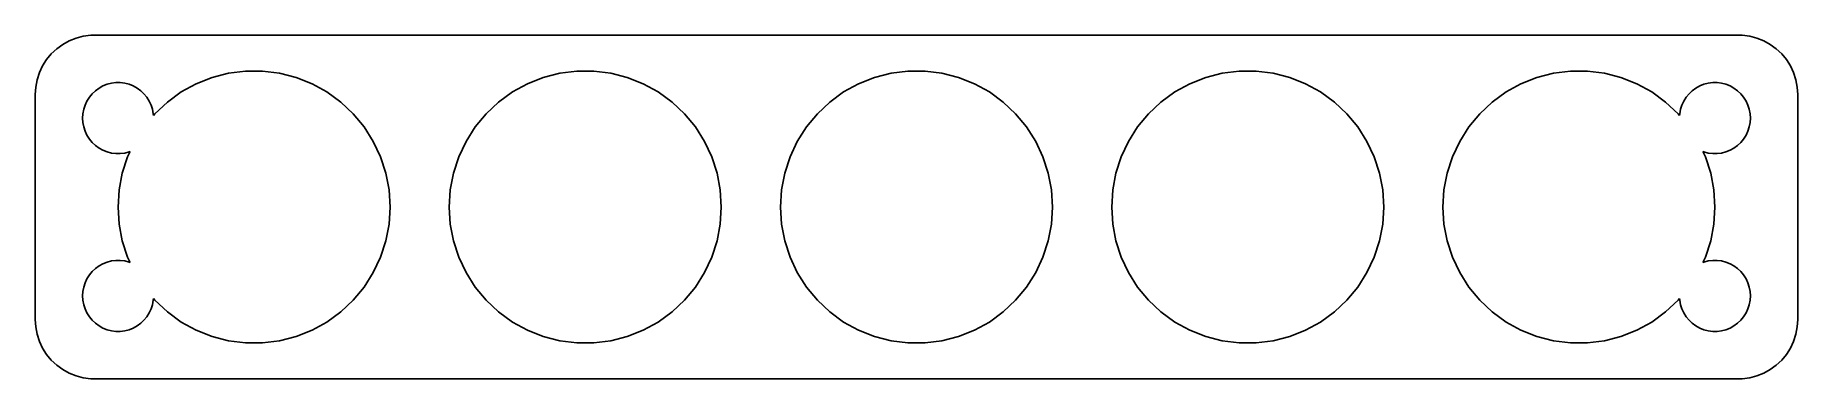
# Model space of a CAD drawing. Header units: metres. Extents: x -74 to 74, y -14 to 14.
import ezdxf

# ---------------------------------------------------------------- set-up
doc = ezdxf.new("R2010")
doc.units = ezdxf.units.M

msp = doc.modelspace()

# ---------------------------------------------------------------- linework, layer by layer
for p, q in [((-72.1791, 13.7216), (-72.6871, 13.3526)), ((-71.6289, 14.0241), (-72.1791, 13.7216)), ((-71.0451, 14.2553), (-71.6289, 14.0241)), ((-70.4369, 14.4114), (-71.0451, 14.2553)), ((-69.8139, 14.4901), (-70.4369, 14.4114)), ((69.8139, 14.4901), (-69.8139, 14.4901)), ((70.4369, 14.4114), (69.8139, 14.4901)), ((71.0451, 14.2553), (70.4369, 14.4114)), ((71.6289, 14.0241), (71.0451, 14.2553)), ((72.1791, 13.7216), (71.6289, 14.0241)), ((72.6871, 13.3526), (72.1791, 13.7216)), ((-73.5451, 12.4389), (-73.8815, 11.9088)), ((-73.1448, 12.9227), (-73.5451, 12.4389)), ((-72.6871, 13.3526), (-73.1448, 12.9227)), ((73.1448, 12.9227), (72.6871, 13.3526)), ((73.5451, 12.4389), (73.1448, 12.9227)), ((73.8815, 11.9088), (73.5451, 12.4389)), ((-74.3429, 10.7434), (-74.4606, 10.1267)), ((-74.1489, 11.3406), (-74.3429, 10.7434)), ((-73.8815, 11.9088), (-74.1489, 11.3406)), ((-68.427, 10.3532), (-68.0621, 10.4469)), ((-68.0621, 10.4469), (-67.6884, 10.4941)), ((-67.6884, 10.4941), (-67.3116, 10.4941)), ((-67.3116, 10.4941), (-66.9379, 10.4469)), ((-66.9379, 10.4469), (-66.573, 10.3532)), ((-60.8965, 10.4055), (-59.5537, 10.9371)), ((-59.5537, 10.9371), (-58.1549, 11.2963)), ((-58.1549, 11.2963), (-56.7221, 11.4773)), ((-56.7221, 11.4773), (-55.2779, 11.4773)), ((-55.2779, 11.4773), (-53.8451, 11.2963)), ((-53.8451, 11.2963), (-52.4463, 10.9371)), ((-52.4463, 10.9371), (-51.1035, 10.4055)), ((-32.8965, 10.4055), (-31.5537, 10.9371)), ((-31.5537, 10.9371), (-30.1549, 11.2963)), ((-30.1549, 11.2963), (-28.7221, 11.4773)), ((-28.7221, 11.4773), (-27.2779, 11.4773)), ((-27.2779, 11.4773), (-25.8451, 11.2963)), ((-25.8451, 11.2963), (-24.4463, 10.9371)), ((-24.4463, 10.9371), (-23.1035, 10.4055)), ((-4.89645, 10.4055), (-3.55368, 10.9371)), ((-3.55368, 10.9371), (-2.15488, 11.2963)), ((-2.15488, 11.2963), (-0.72208, 11.4773)), ((-0.72208, 11.4773), (0.72208, 11.4773)), ((0.72208, 11.4773), (2.15488, 11.2963)), ((2.15488, 11.2963), (3.55368, 10.9371)), ((3.55368, 10.9371), (4.89645, 10.4055)), ((23.1035, 10.4055), (24.4463, 10.9371)), ((24.4463, 10.9371), (25.8451, 11.2963)), ((25.8451, 11.2963), (27.2779, 11.4773)), ((27.2779, 11.4773), (28.7221, 11.4773)), ((28.7221, 11.4773), (30.1549, 11.2963)), ((30.1549, 11.2963), (31.5537, 10.9371)), ((31.5537, 10.9371), (32.8965, 10.4055)), ((51.1035, 10.4055), (52.4463, 10.9371)), ((52.4463, 10.9371), (53.8451, 11.2963)), ((53.8451, 11.2963), (55.2779, 11.4773)), ((55.2779, 11.4773), (56.7221, 11.4773)), ((56.7221, 11.4773), (58.1549, 11.2963)), ((58.1549, 11.2963), (59.5537, 10.9371)), ((59.5537, 10.9371), (60.8965, 10.4055)), ((66.573, 10.3532), (66.9379, 10.4469)), ((66.9379, 10.4469), (67.3116, 10.4941)), ((67.3116, 10.4941), (67.6884, 10.4941)), ((67.6884, 10.4941), (68.0621, 10.4469)), ((68.0621, 10.4469), (68.427, 10.3532)), ((74.1489, 11.3406), (73.8815, 11.9088)), ((74.3429, 10.7434), (74.1489, 11.3406)), ((74.4606, 10.1267), (74.3429, 10.7434)), ((-74.4606, 10.1267), (-74.5, 9.5)), ((-74.5, 9.5), (-74.5, -9.5)), ((-70.2893, 8.60437), (-70.1289, 8.94525)), ((-70.1289, 8.94525), (-69.927, 9.26335)), ((-69.927, 9.26335), (-69.6869, 9.55363)), ((-69.6869, 9.55363), (-69.4123, 9.81154)), ((-69.4123, 9.81154), (-69.1075, 10.033)), ((-69.1075, 10.033), (-68.7773, 10.2145)), ((-68.7773, 10.2145), (-68.427, 10.3532)), ((-66.573, 10.3532), (-66.2227, 10.2145)), ((-66.2227, 10.2145), (-65.8925, 10.033)), ((-65.8925, 10.033), (-65.5877, 9.81154)), ((-65.5877, 9.81154), (-65.3131, 9.55363)), ((-65.3131, 9.55363), (-65.073, 9.26335)), ((-65.073, 9.26335), (-64.8711, 8.94525)), ((-64.8711, 8.94525), (-64.7107, 8.60437)), ((-63.3304, 8.8609), (-62.162, 9.70976)), ((-62.162, 9.70976), (-60.8965, 10.4055)), ((-51.1035, 10.4055), (-49.838, 9.70976)), ((-49.838, 9.70976), (-48.6696, 8.8609)), ((-35.3304, 8.8609), (-34.162, 9.70976)), ((-34.162, 9.70976), (-32.8965, 10.4055)), ((-23.1035, 10.4055), (-21.838, 9.70976)), ((-21.838, 9.70976), (-20.6696, 8.8609)), ((-7.33037, 8.8609), (-6.162, 9.70976)), ((-6.162, 9.70976), (-4.89645, 10.4055)), ((4.89645, 10.4055), (6.162, 9.70976)), ((6.162, 9.70976), (7.33037, 8.8609)), ((20.6696, 8.8609), (21.838, 9.70976)), ((21.838, 9.70976), (23.1035, 10.4055)), ((32.8965, 10.4055), (34.162, 9.70976)), ((34.162, 9.70976), (35.3304, 8.8609)), ((48.6696, 8.8609), (49.838, 9.70976)), ((49.838, 9.70976), (51.1035, 10.4055)), ((60.8965, 10.4055), (62.162, 9.70976)), ((62.162, 9.70976), (63.3304, 8.8609)), ((64.7107, 8.60437), (64.8711, 8.94525)), ((64.8711, 8.94525), (65.073, 9.26335)), ((65.073, 9.26335), (65.3131, 9.55363)), ((65.3131, 9.55363), (65.5877, 9.81154)), ((65.5877, 9.81154), (65.8925, 10.033)), ((65.8925, 10.033), (66.2227, 10.2145)), ((66.2227, 10.2145), (66.573, 10.3532)), ((68.427, 10.3532), (68.7773, 10.2145)), ((68.7773, 10.2145), (69.1075, 10.033)), ((69.1075, 10.033), (69.4123, 9.81154)), ((69.4123, 9.81154), (69.6869, 9.55363)), ((69.6869, 9.55363), (69.927, 9.26335)), ((69.927, 9.26335), (70.1289, 8.94525)), ((70.1289, 8.94525), (70.2893, 8.60437)), ((74.5, 9.5), (74.4606, 10.1267)), ((74.5, -9.5), (74.5, 9.5)), ((-70.5, 7.5), (-70.4763, 7.87599)), ((-70.4763, 7.12399), (-70.5, 7.5)), ((-70.4763, 7.87599), (-70.4057, 8.24606)), ((-70.4057, 8.24606), (-70.2893, 8.60437)), ((-64.7107, 8.60437), (-64.5943, 8.24606)), ((-64.5943, 8.24606), (-64.5237, 7.87599)), ((-64.5237, 7.87599), (-64.5135, 7.71469)), ((-64.5135, 7.71469), (-64.3831, 7.87228)), ((-64.3831, 7.87228), (-63.3304, 8.8609)), ((-48.6696, 8.8609), (-47.6169, 7.87228)), ((-47.6169, 7.87228), (-46.6963, 6.75952)), ((-37.3037, 6.75952), (-36.3831, 7.87228)), ((-36.3831, 7.87228), (-35.3304, 8.8609)), ((-20.6696, 8.8609), (-19.6169, 7.87228)), ((-19.6169, 7.87228), (-18.6963, 6.75952)), ((-9.30368, 6.75952), (-8.38313, 7.87228)), ((-8.38313, 7.87228), (-7.33037, 8.8609)), ((7.33037, 8.8609), (8.38313, 7.87228)), ((8.38313, 7.87228), (9.30368, 6.75952)), ((18.6963, 6.75952), (19.6169, 7.87228)), ((19.6169, 7.87228), (20.6696, 8.8609)), ((35.3304, 8.8609), (36.3831, 7.87228)), ((36.3831, 7.87228), (37.3037, 6.75952)), ((46.6963, 6.75952), (47.6169, 7.87228)), ((47.6169, 7.87228), (48.6696, 8.8609)), ((63.3304, 8.8609), (64.3831, 7.87228)), ((64.3831, 7.87228), (64.5135, 7.71469)), ((64.5135, 7.71469), (64.5237, 7.87599)), ((64.5237, 7.87599), (64.5943, 8.24606)), ((64.5943, 8.24606), (64.7107, 8.60437)), ((70.2893, 8.60437), (70.4057, 8.24606)), ((70.4057, 8.24606), (70.4763, 7.87599)), ((70.4763, 7.87599), (70.5, 7.5)), ((70.5, 7.5), (70.4763, 7.12399)), ((-70.4057, 6.75392), (-70.4763, 7.12399)), ((-70.2893, 6.39561), (-70.4057, 6.75392)), ((-70.1289, 6.05473), (-70.2893, 6.39561)), ((-69.927, 5.73663), (-70.1289, 6.05473)), ((-46.6963, 6.75952), (-45.9225, 5.54016)), ((-38.0775, 5.54016), (-37.3037, 6.75952)), ((-18.6963, 6.75952), (-17.9225, 5.54016)), ((-10.0775, 5.54016), (-9.30368, 6.75952)), ((9.30368, 6.75952), (10.0775, 5.54016)), ((17.9225, 5.54016), (18.6963, 6.75952)), ((37.3037, 6.75952), (38.0775, 5.54016)), ((45.9225, 5.54016), (46.6963, 6.75952)), ((70.1289, 6.05473), (69.927, 5.73663)), ((70.2893, 6.39561), (70.1289, 6.05473)), ((70.4057, 6.75392), (70.2893, 6.39561)), ((70.4763, 7.12399), (70.4057, 6.75392)), ((-69.6869, 5.44635), (-69.927, 5.73663)), ((-69.4123, 5.18845), (-69.6869, 5.44635)), ((-69.1075, 4.96701), (-69.4123, 5.18845)), ((-68.7773, 4.78551), (-69.1075, 4.96701)), ((-68.427, 4.64682), (-68.7773, 4.78551)), ((-68.0621, 4.55313), (-68.427, 4.64682)), ((-67.6884, 4.50591), (-68.0621, 4.55313)), ((-67.3116, 4.50591), (-67.6884, 4.50591)), ((-66.9379, 4.55313), (-67.3116, 4.50591)), ((-66.573, 4.64682), (-66.9379, 4.55313)), ((-66.6924, 4.23343), (-66.4807, 4.68333)), ((-66.4807, 4.68333), (-66.573, 4.64682)), ((-45.9225, 5.54016), (-45.3076, 4.23343)), ((-38.6924, 4.23343), (-38.0775, 5.54016)), ((-17.9225, 5.54016), (-17.3076, 4.23343)), ((-10.6924, 4.23343), (-10.0775, 5.54016)), ((10.0775, 5.54016), (10.6924, 4.23343)), ((17.3076, 4.23343), (17.9225, 5.54016)), ((38.0775, 5.54016), (38.6924, 4.23343)), ((45.3076, 4.23343), (45.9225, 5.54016)), ((66.573, 4.64682), (66.4807, 4.68333)), ((66.4807, 4.68333), (66.6924, 4.23343)), ((66.9379, 4.55313), (66.573, 4.64682)), ((67.3116, 4.50591), (66.9379, 4.55313)), ((67.6884, 4.50591), (67.3116, 4.50591)), ((68.0621, 4.55313), (67.6884, 4.50591)), ((68.427, 4.64682), (68.0621, 4.55313)), ((68.7773, 4.78551), (68.427, 4.64682)), ((69.1075, 4.96701), (68.7773, 4.78551)), ((69.4123, 5.18845), (69.1075, 4.96701)), ((69.6869, 5.44635), (69.4123, 5.18845)), ((69.927, 5.73663), (69.6869, 5.44635)), ((-67.1387, 2.85992), (-66.6924, 4.23343)), ((-45.3076, 4.23343), (-44.8613, 2.85992)), ((-39.1387, 2.85992), (-38.6924, 4.23343)), ((-17.3076, 4.23343), (-16.8613, 2.85992)), ((-11.1387, 2.85992), (-10.6924, 4.23343)), ((10.6924, 4.23343), (11.1387, 2.85992)), ((16.8613, 2.85992), (17.3076, 4.23343)), ((38.6924, 4.23343), (39.1387, 2.85992)), ((44.8613, 2.85992), (45.3076, 4.23343)), ((66.6924, 4.23343), (67.1387, 2.85992)), ((-67.4093, 1.44133), (-67.1387, 2.85992)), ((-44.8613, 2.85992), (-44.5907, 1.44133)), ((-39.4093, 1.44133), (-39.1387, 2.85992)), ((-16.8613, 2.85992), (-16.5907, 1.44133)), ((-11.4093, 1.44133), (-11.1387, 2.85992)), ((11.1387, 2.85992), (11.4093, 1.44133)), ((16.5907, 1.44133), (16.8613, 2.85992)), ((39.1387, 2.85992), (39.4093, 1.44133)), ((44.5907, 1.44133), (44.8613, 2.85992)), ((67.1387, 2.85992), (67.4093, 1.44133)), ((-67.5, 0), (-67.4093, 1.44133)), ((-67.4093, -1.44133), (-67.5, 0)), ((-44.5907, 1.44133), (-44.5, 0)), ((-44.5, 0), (-44.5907, -1.44133)), ((-39.5, 0), (-39.4093, 1.44133)), ((-39.4093, -1.44133), (-39.5, 0)), ((-16.5907, 1.44133), (-16.5, 0)), ((-16.5, 0), (-16.5907, -1.44133)), ((-11.5, 0), (-11.4093, 1.44133)), ((-11.4093, -1.44133), (-11.5, 0)), ((11.4093, 1.44133), (11.5, 0)), ((11.5, 0), (11.4093, -1.44133)), ((16.5, 0), (16.5907, 1.44133)), ((16.5907, -1.44133), (16.5, 0)), ((39.4093, 1.44133), (39.5, 0)), ((39.5, 0), (39.4093, -1.44133)), ((44.5, 0), (44.5907, 1.44133)), ((44.5907, -1.44133), (44.5, 0)), ((67.4093, 1.44133), (67.5, 0)), ((67.5, 0), (67.4093, -1.44133)), ((-67.1387, -2.85992), (-67.4093, -1.44133)), ((-44.5907, -1.44133), (-44.8613, -2.85992)), ((-39.1387, -2.85992), (-39.4093, -1.44133)), ((-16.5907, -1.44133), (-16.8613, -2.85992)), ((-11.1387, -2.85992), (-11.4093, -1.44133)), ((11.4093, -1.44133), (11.1387, -2.85992)), ((16.8613, -2.85992), (16.5907, -1.44133)), ((39.4093, -1.44133), (39.1387, -2.85992)), ((44.8613, -2.85992), (44.5907, -1.44133)), ((67.4093, -1.44133), (67.1387, -2.85992)), ((-66.6924, -4.23343), (-67.1387, -2.85992)), ((-44.8613, -2.85992), (-45.3076, -4.23343)), ((-38.6924, -4.23343), (-39.1387, -2.85992)), ((-16.8613, -2.85992), (-17.3076, -4.23343)), ((-10.6924, -4.23343), (-11.1387, -2.85992)), ((11.1387, -2.85992), (10.6924, -4.23343)), ((17.3076, -4.23343), (16.8613, -2.85992)), ((39.1387, -2.85992), (38.6924, -4.23343)), ((45.3076, -4.23343), (44.8613, -2.85992)), ((67.1387, -2.85992), (66.6924, -4.23343)), ((-66.4807, -4.68333), (-66.6924, -4.23343)), ((-45.3076, -4.23343), (-45.9225, -5.54016)), ((-38.0775, -5.54016), (-38.6924, -4.23343)), ((-17.3076, -4.23343), (-17.9225, -5.54016)), ((-10.0775, -5.54016), (-10.6924, -4.23343)), ((10.6924, -4.23343), (10.0775, -5.54016)), ((17.9225, -5.54016), (17.3076, -4.23343)), ((38.6924, -4.23343), (38.0775, -5.54016)), ((45.9225, -5.54016), (45.3076, -4.23343)), ((66.6924, -4.23343), (66.4807, -4.68333)), ((-70.1289, -6.05473), (-69.927, -5.73663)), ((-69.927, -5.73663), (-69.6869, -5.44635)), ((-69.6869, -5.44635), (-69.4123, -5.18845)), ((-69.4123, -5.18845), (-69.1075, -4.96701)), ((-69.1075, -4.96701), (-68.7773, -4.78551)), ((-68.7773, -4.78551), (-68.427, -4.64682)), ((-68.427, -4.64682), (-68.0621, -4.55313)), ((-68.0621, -4.55313), (-67.6884, -4.50591)), ((-67.6884, -4.50591), (-67.3116, -4.50591)), ((-67.3116, -4.50591), (-66.9379, -4.55313)), ((-66.9379, -4.55313), (-66.573, -4.64682)), ((-66.573, -4.64682), (-66.4807, -4.68333)), ((-45.9225, -5.54016), (-46.6963, -6.75952)), ((-37.3037, -6.75952), (-38.0775, -5.54016)), ((-17.9225, -5.54016), (-18.6963, -6.75952)), ((-9.30368, -6.75952), (-10.0775, -5.54016)), ((10.0775, -5.54016), (9.30368, -6.75952)), ((18.6963, -6.75952), (17.9225, -5.54016)), ((38.0775, -5.54016), (37.3037, -6.75952)), ((46.6963, -6.75952), (45.9225, -5.54016)), ((66.4807, -4.68333), (66.573, -4.64682)), ((66.573, -4.64682), (66.9379, -4.55313)), ((66.9379, -4.55313), (67.3116, -4.50591)), ((67.3116, -4.50591), (67.6884, -4.50591)), ((67.6884, -4.50591), (68.0621, -4.55313)), ((68.0621, -4.55313), (68.427, -4.64682)), ((68.427, -4.64682), (68.7773, -4.78551)), ((68.7773, -4.78551), (69.1075, -4.96701)), ((69.1075, -4.96701), (69.4123, -5.18845)), ((69.4123, -5.18845), (69.6869, -5.44635)), ((69.6869, -5.44635), (69.927, -5.73663)), ((69.927, -5.73663), (70.1289, -6.05473)), ((-70.5, -7.5), (-70.4763, -7.12399)), ((-70.4763, -7.12399), (-70.4057, -6.75392)), ((-70.4057, -6.75392), (-70.2893, -6.39561)), ((-70.2893, -6.39561), (-70.1289, -6.05473)), ((-46.6963, -6.75952), (-47.6169, -7.87228)), ((-36.3831, -7.87228), (-37.3037, -6.75952)), ((-18.6963, -6.75952), (-19.6169, -7.87228)), ((-8.38313, -7.87228), (-9.30368, -6.75952)), ((9.30368, -6.75952), (8.38313, -7.87228)), ((19.6169, -7.87228), (18.6963, -6.75952)), ((37.3037, -6.75952), (36.3831, -7.87228)), ((47.6169, -7.87228), (46.6963, -6.75952)), ((70.1289, -6.05473), (70.2893, -6.39561)), ((70.2893, -6.39561), (70.4057, -6.75392)), ((70.4057, -6.75392), (70.4763, -7.12399)), ((70.4763, -7.12399), (70.5, -7.5)), ((-70.4763, -7.87599), (-70.5, -7.5)), ((-70.4057, -8.24606), (-70.4763, -7.87599)), ((-70.2893, -8.60437), (-70.4057, -8.24606)), ((-70.1289, -8.94525), (-70.2893, -8.60437)), ((-64.7107, -8.60437), (-64.8711, -8.94525)), ((-64.5943, -8.24606), (-64.7107, -8.60437)), ((-64.5237, -7.87599), (-64.5943, -8.24606)), ((-64.5135, -7.71469), (-64.5237, -7.87599)), ((-64.3831, -7.87228), (-64.5135, -7.71469)), ((-63.3304, -8.8609), (-64.3831, -7.87228)), ((-62.162, -9.70976), (-63.3304, -8.8609)), ((-48.6696, -8.8609), (-49.838, -9.70976)), ((-47.6169, -7.87228), (-48.6696, -8.8609)), ((-35.3304, -8.8609), (-36.3831, -7.87228)), ((-34.162, -9.70976), (-35.3304, -8.8609)), ((-20.6696, -8.8609), (-21.838, -9.70976)), ((-19.6169, -7.87228), (-20.6696, -8.8609)), ((-7.33037, -8.8609), (-8.38313, -7.87228)), ((-6.162, -9.70976), (-7.33037, -8.8609)), ((7.33037, -8.8609), (6.162, -9.70976)), ((8.38313, -7.87228), (7.33037, -8.8609)), ((20.6696, -8.8609), (19.6169, -7.87228)), ((21.838, -9.70976), (20.6696, -8.8609)), ((35.3304, -8.8609), (34.162, -9.70976)), ((36.3831, -7.87228), (35.3304, -8.8609)), ((48.6696, -8.8609), (47.6169, -7.87228)), ((49.838, -9.70976), (48.6696, -8.8609)), ((63.3304, -8.8609), (62.162, -9.70976)), ((64.3831, -7.87228), (63.3304, -8.8609)), ((64.5135, -7.71469), (64.3831, -7.87228)), ((64.5237, -7.87599), (64.5135, -7.71469)), ((64.5943, -8.24606), (64.5237, -7.87599)), ((64.7107, -8.60437), (64.5943, -8.24606)), ((64.8711, -8.94525), (64.7107, -8.60437)), ((70.2893, -8.60437), (70.1289, -8.94525)), ((70.4057, -8.24606), (70.2893, -8.60437)), ((70.4763, -7.87599), (70.4057, -8.24606)), ((70.5, -7.5), (70.4763, -7.87599)), ((-74.5, -9.5), (-74.4606, -10.1267)), ((-74.4606, -10.1267), (-74.3429, -10.7434)), ((-69.927, -9.26335), (-70.1289, -8.94525)), ((-69.6869, -9.55363), (-69.927, -9.26335)), ((-69.4123, -9.81154), (-69.6869, -9.55363)), ((-69.1075, -10.033), (-69.4123, -9.81154)), ((-68.7773, -10.2145), (-69.1075, -10.033)), ((-68.427, -10.3532), (-68.7773, -10.2145)), ((-68.0621, -10.4469), (-68.427, -10.3532)), ((-66.573, -10.3532), (-66.9379, -10.4469)), ((-66.2227, -10.2145), (-66.573, -10.3532)), ((-65.8925, -10.033), (-66.2227, -10.2145)), ((-65.5877, -9.81154), (-65.8925, -10.033)), ((-65.3131, -9.55363), (-65.5877, -9.81154)), ((-65.073, -9.26335), (-65.3131, -9.55363)), ((-64.8711, -8.94525), (-65.073, -9.26335)), ((-60.8965, -10.4055), (-62.162, -9.70976)), ((-59.5537, -10.9371), (-60.8965, -10.4055)), ((-51.1035, -10.4055), (-52.4463, -10.9371)), ((-49.838, -9.70976), (-51.1035, -10.4055)), ((-32.8965, -10.4055), (-34.162, -9.70976)), ((-31.5537, -10.9371), (-32.8965, -10.4055)), ((-23.1035, -10.4055), (-24.4463, -10.9371)), ((-21.838, -9.70976), (-23.1035, -10.4055)), ((-4.89645, -10.4055), (-6.162, -9.70976)), ((-3.55368, -10.9371), (-4.89645, -10.4055)), ((4.89645, -10.4055), (3.55368, -10.9371)), ((6.162, -9.70976), (4.89645, -10.4055)), ((23.1035, -10.4055), (21.838, -9.70976)), ((24.4463, -10.9371), (23.1035, -10.4055)), ((32.8965, -10.4055), (31.5537, -10.9371)), ((34.162, -9.70976), (32.8965, -10.4055)), ((51.1035, -10.4055), (49.838, -9.70976)), ((52.4463, -10.9371), (51.1035, -10.4055)), ((60.8965, -10.4055), (59.5537, -10.9371)), ((62.162, -9.70976), (60.8965, -10.4055)), ((65.073, -9.26335), (64.8711, -8.94525)), ((65.3131, -9.55363), (65.073, -9.26335)), ((65.5877, -9.81154), (65.3131, -9.55363)), ((65.8925, -10.033), (65.5877, -9.81154)), ((66.2227, -10.2145), (65.8925, -10.033)), ((66.573, -10.3532), (66.2227, -10.2145)), ((66.9379, -10.4469), (66.573, -10.3532)), ((68.427, -10.3532), (68.0621, -10.4469)), ((68.7773, -10.2145), (68.427, -10.3532)), ((69.1075, -10.033), (68.7773, -10.2145)), ((69.4123, -9.81154), (69.1075, -10.033)), ((69.6869, -9.55363), (69.4123, -9.81154)), ((69.927, -9.26335), (69.6869, -9.55363)), ((70.1289, -8.94525), (69.927, -9.26335)), ((74.3429, -10.7434), (74.4606, -10.1267)), ((74.4606, -10.1267), (74.5, -9.5)), ((-74.3429, -10.7434), (-74.1489, -11.3406)), ((-74.1489, -11.3406), (-73.8815, -11.9088)), ((-73.8815, -11.9088), (-73.5451, -12.4389)), ((-67.6884, -10.4941), (-68.0621, -10.4469)), ((-67.3116, -10.4941), (-67.6884, -10.4941)), ((-66.9379, -10.4469), (-67.3116, -10.4941)), ((-58.1549, -11.2963), (-59.5537, -10.9371)), ((-56.7221, -11.4773), (-58.1549, -11.2963)), ((-55.2779, -11.4773), (-56.7221, -11.4773)), ((-53.8451, -11.2963), (-55.2779, -11.4773)), ((-52.4463, -10.9371), (-53.8451, -11.2963)), ((-30.1549, -11.2963), (-31.5537, -10.9371)), ((-28.7221, -11.4773), (-30.1549, -11.2963)), ((-27.2779, -11.4773), (-28.7221, -11.4773)), ((-25.8451, -11.2963), (-27.2779, -11.4773)), ((-24.4463, -10.9371), (-25.8451, -11.2963)), ((-2.15488, -11.2963), (-3.55368, -10.9371)), ((-0.72208, -11.4773), (-2.15488, -11.2963)), ((0.72208, -11.4773), (-0.72208, -11.4773)), ((2.15488, -11.2963), (0.72208, -11.4773)), ((3.55368, -10.9371), (2.15488, -11.2963)), ((25.8451, -11.2963), (24.4463, -10.9371)), ((27.2779, -11.4773), (25.8451, -11.2963)), ((28.7221, -11.4773), (27.2779, -11.4773)), ((30.1549, -11.2963), (28.7221, -11.4773)), ((31.5537, -10.9371), (30.1549, -11.2963)), ((53.8451, -11.2963), (52.4463, -10.9371)), ((55.2779, -11.4773), (53.8451, -11.2963)), ((56.7221, -11.4773), (55.2779, -11.4773)), ((58.1549, -11.2963), (56.7221, -11.4773)), ((59.5537, -10.9371), (58.1549, -11.2963)), ((67.3116, -10.4941), (66.9379, -10.4469)), ((67.6884, -10.4941), (67.3116, -10.4941)), ((68.0621, -10.4469), (67.6884, -10.4941)), ((73.5451, -12.4389), (73.8815, -11.9088)), ((73.8815, -11.9088), (74.1489, -11.3406)), ((74.1489, -11.3406), (74.3429, -10.7434)), ((-73.5451, -12.4389), (-73.1448, -12.9227)), ((-73.1448, -12.9227), (-72.6871, -13.3526)), ((-72.6871, -13.3526), (-72.1791, -13.7216)), ((72.1791, -13.7216), (72.6871, -13.3526)), ((72.6871, -13.3526), (73.1448, -12.9227)), ((73.1448, -12.9227), (73.5451, -12.4389)), ((-72.1791, -13.7216), (-71.6289, -14.0241)), ((-71.6289, -14.0241), (-71.0451, -14.2553)), ((-71.0451, -14.2553), (-70.4369, -14.4114)), ((-70.4369, -14.4114), (-69.8139, -14.4901)), ((-69.8139, -14.4901), (69.8139, -14.4901)), ((69.8139, -14.4901), (70.4369, -14.4114)), ((70.4369, -14.4114), (71.0451, -14.2553)), ((71.0451, -14.2553), (71.6289, -14.0241)), ((71.6289, -14.0241), (72.1791, -13.7216))]:
    msp.add_line(p, q)

doc.saveas('drawing.dxf')
